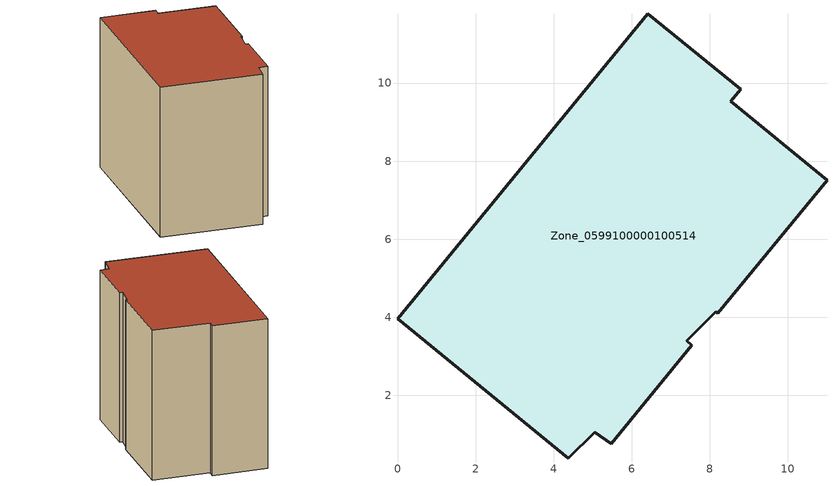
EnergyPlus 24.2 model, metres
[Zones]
Zone_0599100000100514
 floor ground (C_G): 7.54,3.29 5.47,0.76 5.05,1.06 4.38,0.39 0,3.96 6.41,11.78 8.79,9.84 8.53,9.53 11,7.51 8.21,4.1 8.15,4.14 7.4,3.4 z0
 wall outside (C_F): 6.41,11.78 0,3.96 4.38,0.39 5.05,1.06 5.47,0.76 7.54,3.29 7.4,3.4 8.15,4.14 8.21,4.1 11,7.51 8.53,9.53 8.79,9.84 6.41,11.78 z0:8.48
 roof outside (C_R): 5.47,0.76 7.54,3.29 7.4,3.4 8.15,4.14 8.21,4.1 11,7.51 8.53,9.53 8.79,9.84 6.41,11.78 0,3.96 4.38,0.39 5.05,1.06 z8.48
[BUILDING]
Pand.0599100000100514: North Axis=0; Terrain=City; Loads Convergence Tolerance Value=0.04; Temperature Convergence Tolerance Value=0.4; Solar Distribution=FullExterior; Maximum Number of Warmup Days=25; Minimum Number of Warmup Days=1
[Site:Location]
Rotterdam.The.Hague.AP_ZH_NLD Design_Conditions: Latitude=51.96; Longitude=4.45; Time Zone=1; Elevation=-4.5
[SITE:GROUNDTEMPERATURE:BUILDINGSURFACE]
18, 18, 18, 18, 18, 18, 18, 18, 18, 18, 18, 18
[MATERIAL] Thermal Absorptance=0.9; Solar Absorptance=0.7; Visible Absorptance=0.7
Name | Roughness | Thickness | Conductivity | Density | Specific Heat
G.TC.1946-1964 | MediumSmooth | 0.15 | 1 | 540 | 1210
F.TC.1946-1964 | Rough | 0.3 | 0.857143 | 1920 | 840
R.TC.1946-1964 | MediumRough | 0.2 | 0.235294 | 1500 | 1000
[CONSTRUCTION]
C_G: G.TC.1946-1964
C_F: F.TC.1946-1964
C_R: R.TC.1946-1964
[ZONE]
Zone_0599100000100514: Type=1; Multiplier=1; Ceiling Height=Autocalculate; Volume=Autocalculate; Floor Area=autocalculate; Part of Total Floor Area=Yes
[ZONEINFILTRATION:DESIGNFLOWRATE]
Infil_Zone_0599100000100514: Zone or ZoneList or Space or SpaceList=Zone_0599100000100514; Schedule=AlwaysOn; Design Flow Rate Calculation Method=Flow/Area; Flow Rate per Floor Area=0.003; Constant Term Coefficient=1; Temperature Term Coefficient=0; Velocity Term Coefficient=0; Velocity Squared Term Coefficient=0
[HVACTEMPLATE:ZONE:IDEALLOADSAIRSYSTEM]
Zone_0599100000100514: Maximum Heating Supply Air Temperature=50; Minimum Cooling Supply Air Temperature=13; Maximum Heating Supply Air Humidity Ratio=0.0156; Minimum Cooling Supply Air Humidity Ratio=0.0077; Heating Limit=NoLimit; Cooling Limit=NoLimit; Dehumidification Control Type=ConstantSensibleHeatRatio; Cooling Sensible Heat Ratio=0.7; Dehumidification Setpoint=60; Humidification Control Type=None; Humidification Setpoint=30; Outdoor Air Method=None; Outdoor Air Flow Rate per Person=0.00944; Outdoor Air Flow Rate per Zone Floor Area=0; Outdoor Air Flow Rate per Zone=0; Demand Controlled Ventilation Type=None; Outdoor Air Economizer Type=NoEconomizer; Heat Recovery Type=None; Sensible Heat Recovery Effectiveness=0.7; Latent Heat Recovery Effectiveness=0.65
[ZONECONTROL:THERMOSTAT]
ThermostatControl_Zone_0599100000100514: Zone or ZoneList=Zone_0599100000100514; Control Type Schedule=DualSetpointControlType; Control 1=Thermostat_Zone_0599100000100514; Temperature Difference Between Cutout And Setpoint=0
[THERMOSTATSETPOINT:DUALSETPOINT]
Thermostat_Zone_0599100000100514: Heating Setpoint Temperature Schedule=HeatingSetpoint_Zone_0599100000100514; Cooling Setpoint Temperature Schedule=CoolingSetpoint_Zone_0599100000100514
[SCHEDULE:COMPACT]
HeatingSetpoint_Zone_0599100000100514: Through: 12/31, For: AllDays, Until: 24:00, 21
CoolingSetpoint_Zone_0599100000100514: Through: 12/31, For: AllDays, Until: 24:00, 24
DualSetpointControlType: Through: 12/31, For: AllDays, Until: 24:00, 4
AlwaysOn: Through: 12/31, For: AllDays, Until: 24:00, 1
